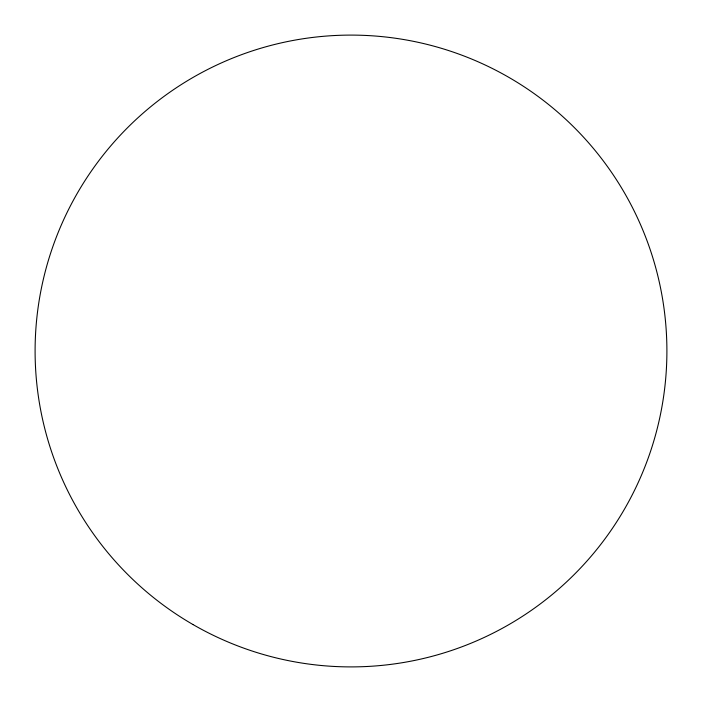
<?xml version="1.0" encoding="UTF-8"?>
<svg xmlns="http://www.w3.org/2000/svg" width="702" height="702" viewBox="0 0 702 702"><rect width="100%" height="100%" fill="white"/><g stroke="black" fill="none" stroke-linecap="round" stroke-linejoin="round"><path stroke-width="1.05" d="M193.05 624.578A315.9 315.9 0 0 0 666.9 351A315.9 315.9 0 0 0 193.05 77.422A315.9 315.9 0 0 0 193.05 624.578"/></g></svg>
